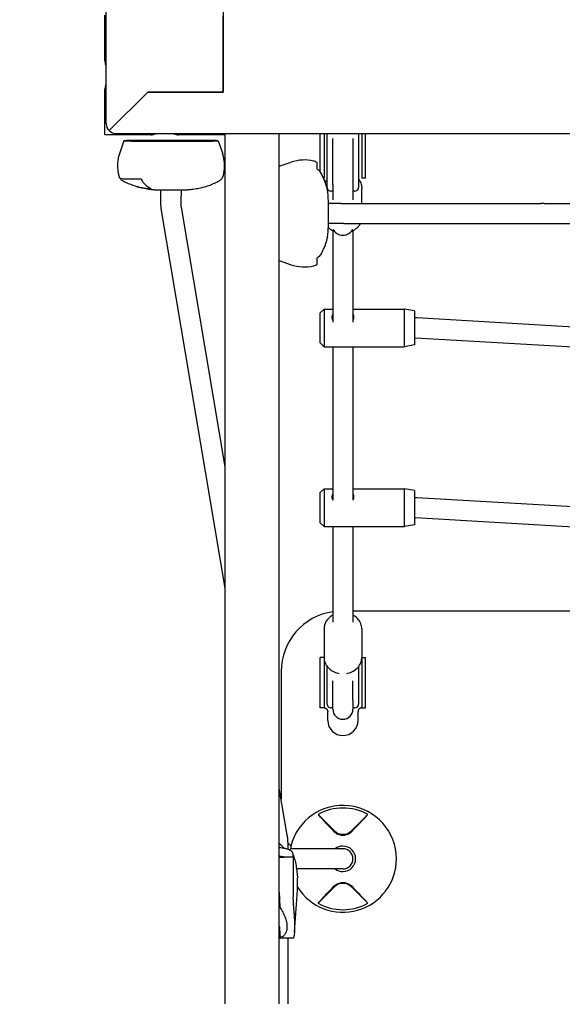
# Model space of a CAD drawing. Extents: x -6675 to 8473, y -8565 to 9458.
# Drawn here: x -915 to -484, y 2468 to 3244 of the extents above; entities that cross this region are included whole.
import ezdxf

# ---------------------------------------------------------------- set-up
doc = ezdxf.new("R2010")
doc.units = 0
doc.header["$LTSCALE"] = 5
doc.header["$PDMODE"] = 33
doc.header["$PDSIZE"] = 20
doc.layers.get('Defpoints').update_dxf_attribs({"linetype": 'CONTINUOUS'})
doc.layers.add('Lg_dim', color=7, linetype='CONTINUOUS')
doc.layers.add('Lg_prod', color=40, linetype='CONTINUOUS')
doc.styles.add('LG1', font='arial.ttf', dxfattribs={"height": 185})
doc.dimstyles.new('LG_DIM', dxfattribs={"dimtxt": 185, "dimasz": 120, "dimexe": 50, "dimexo": 1, "dimgap": 50, "dimtad": 0, "dimtih": 1, "dimtoh": 1, "dimdec": 0, "dimrnd": 10, "dimdsep": 46, "dimtxsty": 'LG1', "dimcen": 2.5, "dimclrt": 4, "dimadec": 4, "dimazin": 0, "dimtfac": 1, "dimtdec": 1, "dimtmove": 0, "dimatfit": 3, "dimfxl": 1, "dimtolj": 1, "dimtzin": 0, "dimarcsym": 0})

# ---------------------------------------------------------------- blocks, each defined once
blk = doc.blocks.new('*D5')
at = {"layer": 'Defpoints', "color": 0, "transparency": 16777216}
for p in [(3900, 7859.68), (-2500, -5459.68), (7695.79, -5459.68)]:
    blk.add_point(p, dxfattribs=at)
at = {"layer": 'Lg_dim', "color": 0, "lineweight": -2, "transparency": 16777216}
for p, q in [((3901, 7859.68), (7745.79, 7859.68)), ((7695.79, 7739.68), (7695.79, 3779.28)), ((7695.79, -5339.68), (7695.79, 3130.67)), ((-2499, -5459.68), (7745.79, -5459.68))]:
    blk.add_line(p, q, dxfattribs=at)
at = {"layer": 'Lg_dim', "color": 0, "transparency": 16777216}
for points in [[(7675.79, 7739.68), (7715.79, 7739.68), (7695.79, 7859.68)], [(7675.79, -5339.68), (7715.79, -5339.68), (7695.79, -5459.68)]]:
    blk.add_solid(points, dxfattribs=at)
at = {"layer": 'Lg_dim', "color": 4, "transparency": 16777216, "insert": (7695.79, 3454.98), "char_height": 185, "attachment_point": 5, "style": 'LG1'}
blk.add_mtext('\\A1;13320 mm\\P [43\'-8 13/16"]', dxfattribs=at)
blk = doc.blocks.new('*D6')
at = {"layer": 'Defpoints', "color": 0, "transparency": 16777216}
for p in [(3300, 5864.75), (-6041.13, -3464.75), (-3100, -3464.75)]:
    blk.add_point(p, dxfattribs=at)
at = {"layer": 'Lg_dim', "color": 0, "lineweight": -2, "transparency": 16777216}
for p, q in [((3299, 5864.75), (-6091.13, 5864.75)), ((-6041.13, 5744.75), (-6041.13, 2569.99)), ((-6041.13, -3344.75), (-6041.13, 1921.38)), ((-3101, -3464.75), (-6091.13, -3464.75))]:
    blk.add_line(p, q, dxfattribs=at)
at = {"layer": 'Lg_dim', "color": 0, "transparency": 16777216}
for points in [[(-6061.13, 5744.75), (-6021.13, 5744.75), (-6041.13, 5864.75)], [(-6061.13, -3344.75), (-6021.13, -3344.75), (-6041.13, -3464.75)]]:
    blk.add_solid(points, dxfattribs=at)
at = {"layer": 'Lg_dim', "color": 4, "transparency": 16777216, "insert": (-6041.13, 2245.68), "char_height": 185, "attachment_point": 5, "style": 'LG1'}
blk.add_mtext('\\A1;9330 mm\\P [30\'-7 9/16"]', dxfattribs=at)
blk = doc.blocks.new('*D7')
at = {"layer": 'Defpoints', "color": 0, "transparency": 16777216}
for p in [(5382.03, 8873.35), (-4227.53, -147.5), (5382.03, -564.99)]:
    blk.add_point(p, dxfattribs=at)
at = {"layer": 'Lg_dim', "color": 0, "lineweight": -2, "transparency": 16777216}
for p, q in [((-4227.53, -146.5), (-4227.53, 8923.35)), ((5382.03, -563.99), (5382.03, 8923.35)), ((-4107.53, 8873.35), (118.72, 8873.35)), ((5262.03, 8873.35), (1506.78, 8873.35))]:
    blk.add_line(p, q, dxfattribs=at)
at = {"layer": 'Lg_dim', "color": 0, "transparency": 16777216}
for points in [[(-4107.53, 8893.35), (-4107.53, 8853.35), (-4227.53, 8873.35)], [(5262.03, 8893.35), (5262.03, 8853.35), (5382.03, 8873.35)]]:
    blk.add_solid(points, dxfattribs=at)
at = {"layer": 'Lg_dim', "color": 4, "transparency": 16777216, "insert": (812.75, 8873.35), "char_height": 185, "attachment_point": 5, "style": 'LG1'}
blk.add_mtext('\\A1;9610 mm\\P [31\'-6 5/8"]', dxfattribs=at)

msp = doc.modelspace()

# ---------------------------------------------------------------- linework, layer by layer
at = {"layer": 'Lg_prod', "linetype": 'Continuous', "lineweight": 0}
for p, q in [((-846.5, 3161.5), (-846.5, 4038.5)), ((-753.5, 4013.5), (-753.5, 3186.5)), ((-847.5, 3211), (-847.5, 3247.5)), ((-753.5, 3186.5), (-753.5, 3246.5)), ((-847.5, 3152.5), (-847.5, 3189)), ((-813.5, 3186.5), (-844.16, 3155.84)), ((-813.5, 3186.5), (-844.16, 3155.84)), ((-813.5, 3186.5), (-753.5, 3186.5)), ((-753.5, 3186.5), (-813.5, 3186.5)), ((-838.5, 3153.5), (38.5, 3153.5)), ((-752.5, 3153.5), (-752.5, 3152.5)), ((-752, 2739.29), (-752, 3153.5)), ((-709, 2739.29), (-709, 3153.5)), ((-676.5, 3138.18), (-676.5, 3153.5)), ((-673.5, 3153.5), (-673.5, 3138.18)), ((-671, 3122.6), (-671, 3153.5)), ((-646, 3153.5), (-646, 3122.6)), ((-643.5, 3153.5), (-643.5, 3138.18)), ((-640.5, 3138.18), (-640.5, 3153.5)), ((-811, 3152.5), (-847.5, 3152.5)), ((-832.5, 3147.77), (-835.77, 3138.27)), ((-803, 3147.6), (-803, 3147.77)), ((-752.5, 3152.5), (-789, 3152.5)), ((-787, 3147.6), (-787, 3147.77)), ((-757.5, 3147.77), (-754.23, 3138.27)), ((-666.5, 3113.14), (-666.5, 3149.52)), ((-650.5, 3149.52), (-650.5, 3113.14)), ((-676.5, 3123.05), (-676.5, 3138.18)), ((-673.5, 3138.18), (-673.5, 3118.18)), ((-643.5, 3138.18), (-643.5, 3118.18)), ((-640.5, 3118.18), (-640.5, 3138.18)), ((-709, 3127.51), (-699.5, 3130.78)), ((-679, 3125.29), (-679, 3130.42)), ((-671, 3111.27), (-671, 3122.6)), ((-646, 3122.6), (-646, 3111.27)), ((-673.89, 3118.18), (-673.5, 3118.18)), ((-640.5, 3118.18), (-643.5, 3118.18)), ((-803, 3103.66), (-803, 3108.71)), ((-787, 3108.71), (-787, 3103.66)), ((-671, 3110.68), (-671, 3111.27)), ((-666.5, 3107.68), (-668, 3107.68)), ((-666.5, 3113.14), (-666.5, 3100.73)), ((-650.5, 3113.14), (-650.5, 3100.73)), ((-649, 3107.68), (-650.5, 3107.68)), ((-646, 3111.27), (-646, 3110.68)), ((-643.5, 3098.01), (-643.5, 3109.96)), ((-803, 3097.34), (-803, 3103.66)), ((-787, 3097.34), (-787, 3103.66)), ((-670, 3090.01), (-670, 3100.11)), ((-752, 2792.19), (-802.59, 3092.47)), ((-752, 2888.49), (-786.81, 3095.13)), ((-660.26, 3098.01), (-670, 3098.01)), ((-660.26, 3098.01), (-657.74, 3098.01)), ((-657.74, 3098.01), (-501.26, 3098.01)), ((-498.74, 3098.01), (-501.26, 3098.01)), ((-498.74, 3098.01), (-301.26, 3098.01)), ((-670, 3079.91), (-670, 3090.01)), ((-660.26, 3082.01), (-670, 3082.01)), ((-666.5, 3076.22), (-666.5, 3003.62)), ((-657.74, 3082.01), (-660.26, 3082.01)), ((-657.74, 3082.01), (-501.26, 3082.01)), ((-650.5, 3076.22), (-650.5, 3003.62)), ((-501.26, 3082.01), (-498.74, 3082.01)), ((-498.74, 3082.01), (-301.26, 3082.01)), ((-709, 3052.51), (-699.5, 3049.23)), ((-679, 3049.59), (-679, 3054.73)), ((-676.5, 3011.06), (-673.5, 3014.06)), ((-673.5, 3014.06), (-673.5, 3007.64)), ((-673.5, 3014.06), (-666.5, 3014.06)), ((-650.5, 3014.06), (-609.5, 3014.06)), ((-609.5, 3007.64), (-609.5, 3014.06)), ((-601.5, 3012.65), (-609.5, 3014.06)), ((-676.5, 3005.92), (-676.5, 3011.06)), ((-676.5, 2987.06), (-676.5, 3005.92)), ((-673.5, 3007.64), (-673.5, 2984.06)), ((-609.5, 2984.06), (-609.5, 3007.64)), ((-601.5, 3012.65), (-601.5, 3006.83)), ((-601.5, 3006.83), (-601.5, 2985.47)), ((-412, 2995.88), (-599.88, 3006.98)), ((-411.97, 2979.85), (-600.82, 2991.01)), ((-676.5, 2987.06), (-673.5, 2984.06)), ((-673.5, 2984.06), (-609.5, 2984.06)), ((-666.5, 2984.06), (-666.5, 2862.18)), ((-650.5, 2984.06), (-650.5, 2862.18)), ((-601.5, 2985.47), (-609.5, 2984.06)), ((-676.5, 2868.12), (-673.5, 2871.12)), ((-676.5, 2862.98), (-676.5, 2868.12)), ((-673.5, 2871.12), (-673.5, 2864.7)), ((-673.5, 2871.12), (-666.5, 2871.12)), ((-650.5, 2871.12), (-609.5, 2871.12)), ((-609.5, 2864.7), (-609.5, 2871.12)), ((-601.5, 2869.71), (-609.5, 2871.12)), ((-601.5, 2869.71), (-601.5, 2863.89)), ((-676.5, 2844.12), (-676.5, 2862.98)), ((-673.5, 2864.7), (-673.5, 2841.12)), ((-609.5, 2841.12), (-609.5, 2864.7)), ((-601.5, 2863.89), (-601.5, 2842.53)), ((-412, 2852.94), (-599.88, 2864.04)), ((-676.5, 2844.12), (-673.5, 2841.12)), ((-601.5, 2842.53), (-609.5, 2841.12)), ((-411.97, 2836.91), (-600.82, 2848.07)), ((-673.5, 2841.12), (-609.5, 2841.12)), ((-666.5, 2841.12), (-666.5, 2765.09)), ((-650.5, 2841.12), (-650.5, 2765.09)), ((-408, 2774), (-650.5, 2774)), ((-673.5, 2759.88), (-673.5, 2737.01)), ((-643.5, 2759.88), (-643.5, 2737.01)), ((-752, 2097.82), (-752, 2739.29)), ((-709, 2097.82), (-709, 2739.29)), ((-673.5, 2737), (-676.5, 2737)), ((-676.5, 2697), (-676.5, 2737)), ((-673.5, 2737), (-673.5, 2697)), ((-643.5, 2737), (-640.5, 2737)), ((-643.5, 2737), (-643.5, 2697)), ((-640.5, 2697), (-640.5, 2737)), ((-707.5, 2726), (-707.5, 2624.36)), ((-671, 2725.6), (-671, 2729.9)), ((-666.5, 2726.1), (-666.5, 2726.14)), ((-650.5, 2726.1), (-650.5, 2726.14)), ((-646, 2729.9), (-646, 2725.6)), ((-671, 2705.22), (-671, 2725.6)), ((-666.5, 2703.19), (-666.5, 2718.42)), ((-650.5, 2703.19), (-650.5, 2718.42)), ((-646, 2725.6), (-646, 2705.22)), ((-671, 2700), (-671, 2705.22)), ((-666.5, 2696), (-666.5, 2703.19)), ((-650.5, 2703.19), (-650.5, 2696)), ((-646, 2705.22), (-646, 2700)), ((-673.5, 2697), (-676.5, 2697)), ((-666.5, 2697), (-668, 2697)), ((-649, 2697), (-650.5, 2697)), ((-643.5, 2697), (-640.5, 2697)), ((-670.5, 2687), (-670.5, 2694)), ((-646.5, 2687), (-646.5, 2694)), ((-702.7, 2595.9), (-709, 2633.27)), ((-665.22, 2599.28), (-678.22, 2612.28)), ((-638.78, 2612.28), (-651.78, 2599.28)), ((-702, 2584.48), (-702, 2587.5)), ((-709, 2578.42), (-704.81, 2578.42)), ((-697.93, 2578.42), (-704.81, 2578.42)), ((-658.93, 2585), (-700.02, 2585)), ((-658.93, 2585), (-658.5, 2585)), ((-695.31, 2569), (-695.31, 2569)), ((-658.93, 2569), (-695.3, 2569)), ((-694.89, 2565.02), (-694.67, 2561.76)), ((-658.5, 2569), (-658.93, 2569)), ((-708.67, 2546.28), (-709, 2552.05)), ((-697.01, 2518.77), (-694.67, 2552.24)), ((-665.22, 2554.72), (-678.22, 2541.72)), ((-638.78, 2541.72), (-651.78, 2554.72)), ((-709, 2519), (-708.67, 2515.37)), ((-697.94, 2514), (-708.44, 2514)), ((-702, 2426.84), (-702, 2514))]:
    msp.add_line(p, q, dxfattribs=at)
for centre, radius, start, end in [((-839.5, 3211), 8, 180, 208.95502), ((-839.5, 3189), 8, 151.04498, 180), ((-838.5, 3161.5), 8, 180, 225), ((-838.5, 3161.5), 8, 225, 270), ((-811, 3160.5), 8, 270, 298.95502), ((-789, 3160.5), 8, 241.04498, 270), ((-689.08, 3100.52), 32, 76.84672, 109), ((-683.62, 3123.89), 8, 54.72111, 76.84672), ((-668, 3110.68), 3, 180, 270), ((-739.97, 3098.03), 70, 1.70004, 8.84171), ((-649, 3110.68), 3, 270, 0), ((-739.97, 3081.98), 70, 351.15829, 358.29996), ((-689.08, 3079.49), 32, 251, 283.15328), ((-683.62, 3056.12), 8, 283.15328, 305.27889), ((-659.5, 2726), 48, 98.38554, 180), ((-668, 2700), 3, 180, 270), ((-658.5, 2696), 8, 180, 0), ((-649, 2700), 3, 270, 0), ((-658.5, 2687), 12, 180, 0), ((-658.5, 2577), 42.51, 0, 166.55733), ((-658.5, 2577), 40.42, 60.80251, 119.19749), ((-658.5, 2606), 9.5, 225, 270), ((-658.5, 2606), 9.5, 270, 315), ((-658.5, 2577), 10.1, 90, 127.61976), ((-658.5, 2577), 10.1, 0, 90), ((-658.5, 2577), 8, 0, 90), ((-658.5, 2577), 42.51, 212.01774, 0), ((-658.5, 2577), 10.1, 270, 0), ((-658.5, 2577), 8, 270, 0), ((-658.5, 2577), 10.1, 232.38024, 270), ((-658.5, 2548), 9.5, 90, 135), ((-658.5, 2548), 9.5, 45, 90), ((-658.5, 2577), 40.42, 240.80251, 299.19749)]:
    msp.add_arc(centre, radius, start, end, dxfattribs=at)
for centre, major_axis, ratio, start_param, end_param in [((-795, 3147.77), (37.5, 0), 0.009384, 2.006828, 5.148421), ((-795, 3147.77), (19.81, 0), 0.009384, 2.006828, 5.148421), ((-795, 3147.77), (37.5, 0), 0.009384, 5.148421, 8.290014), ((-795, 3147.77), (19.81, 0), 0.009384, 5.148421, 8.290014), ((-795, 3117.77), (-40.42, 0), 0.009384, 0.006639, 0.945624), ((-795, 3117.77), (-40.42, 0), 0.009384, 3.068033, 3.134953), ((-795, 3108.77), (10.1, 0), 0.009384, 3.463304, 3.577625), ((-795, 3108.77), (10.1, 0), 0.009384, 3.577625, 5.148421), ((-795, 3108.77), (10.1, 0), 0.009384, 5.148421, 5.961474), ((-658.5, 3079.37), (8, 0), 0.825377, 3.412336, 6.012442), ((-706.47, 2574.15), (9.71, 2.4), 0.488879, 6.283183, 6.283185), ((-785.33, 2557), (90.83, 0), 0.866025, 0, 0.060521), ((-785.33, 2557), (90.83, 0), 0.866025, 6.222664, 6.283185), ((-723.5, 2557), (19.4, 0), 0.866025, 5.556401, 5.565453)]:
    msp.add_ellipse(centre, major_axis=major_axis, ratio=ratio, start_param=start_param, end_param=end_param, dxfattribs=at)
msp.add_ellipse((-795, 3147.77), major_axis=(-8, 0), ratio=0.009384, dxfattribs=at)
for points, knots in [([(-835.77, 3138.27), (-836.13, 3137.23), (-836.45, 3136.13), (-836.97, 3133.84), (-837.17, 3132.66), (-837.45, 3130.24), (-837.52, 3129), (-837.51, 3126.54), (-837.44, 3125.31), (-837.15, 3122.89), (-836.94, 3121.71), (-836.67, 3120.57)], [3.138361297, 3.138361297, 3.138361297, 3.138361297, 3.139446179, 3.139446179, 3.14053106, 3.14053106, 3.141615941, 3.141615941, 3.142700822, 3.142700822, 3.143785703, 3.143785703, 3.143785703, 3.143785703]), ([(-753.33, 3120.57), (-753.06, 3121.71), (-752.85, 3122.89), (-752.56, 3125.31), (-752.49, 3126.54), (-752.48, 3129), (-752.55, 3130.24), (-752.83, 3132.66), (-753.03, 3133.84), (-753.55, 3136.13), (-753.87, 3137.23), (-754.23, 3138.27)], [6.280992258, 6.280992258, 6.280992258, 6.280992258, 6.282077139, 6.282077139, 6.28316202, 6.28316202, 6.284246901, 6.284246901, 6.285331782, 6.285331782, 6.286416663, 6.286416663, 6.286416663, 6.286416663]), ([(-676.35, 3122.82), (-676.64, 3123.3), (-677.01, 3123.74), (-677.67, 3124.37), (-677.92, 3124.57), (-678.43, 3124.95), (-678.71, 3125.12), (-679, 3125.29)], [0.000000486, 0.000000486, 0.000000486, 0.000000486, 0.002114988, 0.002114988, 0.003172238, 0.003172238, 0.004229489, 0.004229489, 0.004229489, 0.004229489]), ([(-677.45, 3124.16), (-677.23, 3123.95), (-677.03, 3123.74), (-676.66, 3123.29), (-676.49, 3123.06), (-676.35, 3122.82)], [0.002130517, 0.002130517, 0.002130517, 0.002130517, 0.003171033, 0.003171033, 0.004227963, 0.004227963, 0.004227963, 0.004227963]), ([(-836.67, 3120.57), (-836.62, 3120.34), (-836.56, 3120.11), (-836.41, 3119.68), (-836.34, 3119.47), (-836.17, 3119.07), (-836.08, 3118.89), (-835.9, 3118.53), (-835.8, 3118.37), (-835.61, 3118.05), (-835.51, 3117.9), (-835.41, 3117.77)], [3.143785703, 3.143785703, 3.143785703, 3.143785703, 3.144674987, 3.144674987, 3.145564272, 3.145564272, 3.146453556, 3.146453556, 3.14734284, 3.14734284, 3.148232125, 3.148232125, 3.148232125, 3.148232125]), ([(-832.16, 3115.14), (-832.79, 3115.43), (-833.36, 3115.8), (-834.16, 3116.47), (-834.41, 3116.71), (-834.87, 3117.21), (-835.07, 3117.47), (-835.26, 3117.74)], [0.000000486, 0.000000486, 0.000000486, 0.000000486, 0.002114988, 0.002114988, 0.003172238, 0.003172238, 0.00415567, 0.00415567, 0.00415567, 0.00415567]), ([(-818.65, 3117.46), (-818.46, 3116.88), (-818.26, 3116.38), (-817.92, 3115.71), (-817.8, 3115.51), (-817.56, 3115.14), (-817.44, 3114.98), (-817.32, 3114.84)], [0.000000242, 0.000000242, 0.000000242, 0.000000242, 0.002114103, 0.002114103, 0.003171033, 0.003171033, 0.004227963, 0.004227963, 0.004227963, 0.004227963]), ([(-754.69, 3117.74), (-755.1, 3117.16), (-755.57, 3116.65), (-756.36, 3115.98), (-756.64, 3115.78), (-757.22, 3115.41), (-757.52, 3115.24), (-757.84, 3115.1)], [0.000000242, 0.000000242, 0.000000242, 0.000000242, 0.002114103, 0.002114103, 0.003171033, 0.003171033, 0.004227963, 0.004227963, 0.004227963, 0.004227963]), ([(-754.59, 3117.77), (-754.49, 3117.9), (-754.39, 3118.05), (-754.2, 3118.37), (-754.1, 3118.53), (-753.92, 3118.89), (-753.83, 3119.07), (-753.66, 3119.47), (-753.59, 3119.68), (-753.44, 3120.11), (-753.38, 3120.34), (-753.33, 3120.57)], [6.276545836, 6.276545836, 6.276545836, 6.276545836, 6.27743512, 6.27743512, 6.278324405, 6.278324405, 6.279213689, 6.279213689, 6.280102973, 6.280102973, 6.280992258, 6.280992258, 6.280992258, 6.280992258]), ([(-646, 3117.08), (-645.99, 3117.06), (-645.97, 3117.04), (-645.08, 3115.88), (-644.41, 3114.6), (-643.67, 3112.18), (-643.5, 3111.07), (-643.5, 3109.96)], [5.717119, 5.717119, 5.717119, 5.717119, 5.7220167, 5.7220167, 6.0366939, 6.0366939, 6.2831853, 6.2831853, 6.2831853, 6.2831853]), ([(-822.46, 3111.49), (-821.55, 3111.22), (-820.76, 3111.01), (-819.1, 3110.6), (-818.31, 3110.42), (-816.62, 3110.06), (-815.83, 3109.91), (-814.12, 3109.61), (-813.34, 3109.49), (-809.92, 3109.02), (-808.99, 3108.98), (-807.33, 3108.86), (-806.84, 3108.83), (-806.02, 3108.79), (-805.71, 3108.78), (-805.2, 3108.76), (-804.98, 3108.75), (-804.72, 3108.74), (-804.65, 3108.74), (-804.58, 3108.74)], [3.1740394, 3.1740394, 3.1740394, 3.1740394, 3.1789907, 3.1789907, 3.1856011, 3.1856011, 3.1948664, 3.1948664, 3.2087625, 3.2087625, 3.2668701, 3.2668701, 3.3249778, 3.3249778, 3.3830854, 3.3830854, 3.441193, 3.441193, 3.4633037, 3.4633037, 3.4633037, 3.4633037]), ([(-812.03, 3109.5), (-812.17, 3109.5), (-812.32, 3109.51), (-812.67, 3109.53), (-812.85, 3109.54), (-813.46, 3109.6), (-813.9, 3109.65), (-814.9, 3109.79), (-815.44, 3109.88), (-816.59, 3110.08), (-817.19, 3110.2), (-817.81, 3110.33)], [0.008164918, 0.008164918, 0.008164918, 0.008164918, 0.009167239, 0.009167239, 0.01016956, 0.01016956, 0.012174201, 0.012174201, 0.014178842, 0.014178842, 0.016183483, 0.016183483, 0.016183483, 0.016183483]), ([(-811.75, 3110.21), (-811.51, 3110.08), (-811.34, 3109.97), (-811.17, 3109.84), (-811.13, 3109.79), (-811.09, 3109.72), (-811.08, 3109.68), (-811.12, 3109.6), (-811.21, 3109.55), (-811.44, 3109.51), (-811.54, 3109.5), (-811.76, 3109.49), (-811.88, 3109.49), (-812.03, 3109.5)], [0.000143327, 0.000143327, 0.000143327, 0.000143327, 0.002148725, 0.002148725, 0.003151424, 0.003151424, 0.004154123, 0.004154123, 0.006159521, 0.006159521, 0.00716222, 0.00716222, 0.008164918, 0.008164918, 0.008164918, 0.008164918]), ([(-785.42, 3108.74), (-785.24, 3108.75), (-785.04, 3108.75), (-784.57, 3108.77), (-784.3, 3108.78), (-783.6, 3108.81), (-783.17, 3108.83), (-781.86, 3108.92), (-781.07, 3108.96), (-778.28, 3109.27), (-777.09, 3109.4), (-773.69, 3110), (-772.34, 3110.25), (-769.18, 3111.02), (-767.8, 3111.39), (-764.79, 3112.33), (-763.41, 3112.8), (-761.73, 3113.44)], [5.9614743, 5.9614743, 5.9614743, 5.9614743, 6.0209635, 6.0209635, 6.0804526, 6.0804526, 6.1399418, 6.1399418, 6.1994309, 6.1994309, 6.2302351, 6.2302351, 6.2448515, 6.2448515, 6.2533577, 6.2533577, 6.2589201, 6.2589201, 6.2589201, 6.2589201]), ([(-670.8, 3108.79), (-670.8, 3108.79), (-670.8, 3108.81), (-670.82, 3108.87), (-670.83, 3108.92), (-670.88, 3109.13), (-670.93, 3109.32), (-671.06, 3109.85), (-671.14, 3110.17), (-671.34, 3110.93), (-671.45, 3111.35), (-671.58, 3111.83)], [0.008164918, 0.008164918, 0.008164918, 0.008164918, 0.009167239, 0.009167239, 0.01016956, 0.01016956, 0.012174201, 0.012174201, 0.014178842, 0.014178842, 0.016183483, 0.016183483, 0.016183483, 0.016183483]), ([(-670.84, 3108.94), (-670.83, 3108.9), (-670.82, 3108.86), (-670.8, 3108.81), (-670.8, 3108.79), (-670.8, 3108.79)], [0.006408174, 0.006408174, 0.006408174, 0.006408174, 0.00716222, 0.00716222, 0.008164918, 0.008164918, 0.008164918, 0.008164918]), ([(-802.59, 3092.47), (-802.65, 3092.8), (-802.7, 3093.12), (-802.78, 3093.76), (-802.82, 3094.09), (-802.89, 3094.74), (-802.91, 3095.06), (-802.96, 3095.71), (-802.97, 3096.04), (-802.99, 3096.69), (-803, 3097.01), (-803, 3097.34)], [3.0053453, 3.0053453, 3.0053453, 3.0053453, 3.0325947, 3.0325947, 3.0598442, 3.0598442, 3.0870937, 3.0870937, 3.1143432, 3.1143432, 3.1415927, 3.1415927, 3.1415927, 3.1415927]), ([(-786.81, 3095.13), (-786.84, 3095.28), (-786.86, 3095.43), (-786.9, 3095.72), (-786.92, 3095.87), (-786.95, 3096.16), (-786.96, 3096.31), (-786.98, 3096.6), (-786.99, 3096.75), (-787, 3097.05), (-787, 3097.19), (-787, 3097.34)], [3.0053453, 3.0053453, 3.0053453, 3.0053453, 3.0325947, 3.0325947, 3.0598442, 3.0598442, 3.0870937, 3.0870937, 3.1143432, 3.1143432, 3.1415927, 3.1415927, 3.1415927, 3.1415927]), ([(-664.98, 3075.5), (-665.94, 3075.89), (-666.86, 3076.38), (-668.56, 3077.5), (-669.34, 3078.15), (-670.04, 3078.87)], [2.0328474, 2.0328474, 2.0328474, 2.0328474, 2.2515038, 2.2515038, 2.4689512, 2.4689512, 2.4689512, 2.4689512]), ([(-644.72, 3082.01), (-645.14, 3081.17), (-645.65, 3080.38), (-647.18, 3078.54), (-648.3, 3077.57), (-650.33, 3076.28), (-651.15, 3075.85), (-652.02, 3075.5)], [0.3898976, 0.3898976, 0.3898976, 0.3898976, 0.5958301, 0.5958301, 0.9122875, 0.9122875, 1.1087452, 1.1087452, 1.1087452, 1.1087452]), ([(-670.8, 3071.22), (-670.8, 3071.22), (-670.8, 3071.21), (-670.82, 3071.14), (-670.83, 3071.09), (-670.88, 3070.89), (-670.93, 3070.69), (-671.06, 3070.17), (-671.14, 3069.84), (-671.34, 3069.09), (-671.45, 3068.66), (-671.58, 3068.18)], [0.008164918, 0.008164918, 0.008164918, 0.008164918, 0.009167239, 0.009167239, 0.01016956, 0.01016956, 0.012174201, 0.012174201, 0.014178842, 0.014178842, 0.016183483, 0.016183483, 0.016183483, 0.016183483]), ([(-670.84, 3071.07), (-670.83, 3071.11), (-670.82, 3071.15), (-670.8, 3071.21), (-670.8, 3071.22), (-670.8, 3071.22)], [0.006408174, 0.006408174, 0.006408174, 0.006408174, 0.00716222, 0.00716222, 0.008164918, 0.008164918, 0.008164918, 0.008164918]), ([(-676.35, 3057.19), (-676.64, 3056.71), (-677.01, 3056.27), (-677.67, 3055.64), (-677.92, 3055.44), (-678.43, 3055.07), (-678.71, 3054.89), (-679, 3054.73)], [0.000000486, 0.000000486, 0.000000486, 0.000000486, 0.002114988, 0.002114988, 0.003172238, 0.003172238, 0.004229489, 0.004229489, 0.004229489, 0.004229489]), ([(-677.45, 3055.85), (-677.23, 3056.06), (-677.03, 3056.27), (-676.66, 3056.72), (-676.49, 3056.95), (-676.35, 3057.19)], [0.002130517, 0.002130517, 0.002130517, 0.002130517, 0.003171033, 0.003171033, 0.004227963, 0.004227963, 0.004227963, 0.004227963]), ([(-667, 3007.64), (-667, 3008.11), (-666.94, 3008.55), (-666.75, 3009.27), (-666.64, 3009.56), (-666.5, 3009.83)], [0, 0, 0, 0, 0.001698966, 0.001698966, 0.002929912, 0.002929912, 0.002929912, 0.002929912]), ([(-666.5, 3005.12), (-666.54, 3005.23), (-666.58, 3005.34), (-666.7, 3005.7), (-666.77, 3005.94), (-666.88, 3006.43), (-666.93, 3006.68), (-666.99, 3007.16), (-667, 3007.4), (-667, 3007.64)], [0.051391918, 0.051391918, 0.051391918, 0.051391918, 0.051767266, 0.051767266, 0.052614984, 0.052614984, 0.053462701, 0.053462701, 0.054310419, 0.054310419, 0.054310419, 0.054310419]), ([(-650.5, 3009.83), (-650.46, 3009.75), (-650.42, 3009.66), (-650.29, 3009.38), (-650.23, 3009.18), (-650.06, 3008.55), (-650, 3008.11), (-650, 3007.64)], [0.024248815, 0.024248815, 0.024248815, 0.024248815, 0.024635005, 0.024635005, 0.025484488, 0.025484488, 0.027183454, 0.027183454, 0.027183454, 0.027183454]), ([(-650, 3007.64), (-650, 3007.17), (-650.06, 3006.68), (-650.25, 3005.84), (-650.36, 3005.48), (-650.5, 3005.12)], [0.027183454, 0.027183454, 0.027183454, 0.027183454, 0.028878889, 0.028878889, 0.030107282, 0.030107282, 0.030107282, 0.030107282]), ([(-599.88, 3006.98), (-600.07, 3006.99), (-600.25, 3007), (-600.62, 3007.02), (-600.8, 3007.02), (-601.16, 3007.04), (-601.33, 3007.04), (-601.5, 3007.05)], [1.49894082, 1.49894082, 1.49894082, 1.49894082, 1.51331192, 1.51331192, 1.52768302, 1.52768302, 1.54096683, 1.54096683, 1.54096683, 1.54096683]), ([(-600.82, 2991.01), (-600.95, 2991.01), (-601.07, 2991.02), (-601.29, 2991.03), (-601.4, 2991.03), (-601.5, 2991.04)], [1.49894082, 1.49894082, 1.49894082, 1.49894082, 1.51331192, 1.51331192, 1.52555944, 1.52555944, 1.52555944, 1.52555944]), ([(-667, 2864.7), (-667, 2865.17), (-666.94, 2865.61), (-666.75, 2866.33), (-666.64, 2866.62), (-666.5, 2866.89)], [0, 0, 0, 0, 0.001698966, 0.001698966, 0.002929912, 0.002929912, 0.002929912, 0.002929912]), ([(-650.5, 2866.89), (-650.46, 2866.81), (-650.42, 2866.72), (-650.29, 2866.44), (-650.23, 2866.24), (-650.06, 2865.61), (-650, 2865.17), (-650, 2864.7)], [0.024248815, 0.024248815, 0.024248815, 0.024248815, 0.024635005, 0.024635005, 0.025484488, 0.025484488, 0.027183454, 0.027183454, 0.027183454, 0.027183454]), ([(-666.47, 2862.1), (-666.52, 2862.24), (-666.57, 2862.37), (-666.7, 2862.76), (-666.77, 2863), (-666.88, 2863.49), (-666.93, 2863.73), (-666.99, 2864.22), (-667, 2864.46), (-667, 2864.7)], [0.05130075, 0.05130075, 0.05130075, 0.05130075, 0.051767266, 0.051767266, 0.052614984, 0.052614984, 0.053462701, 0.053462701, 0.054310419, 0.054310419, 0.054310419, 0.054310419]), ([(-650, 2864.7), (-650, 2864.22), (-650.06, 2863.74), (-650.26, 2862.87), (-650.38, 2862.48), (-650.53, 2862.1)], [0.027183454, 0.027183454, 0.027183454, 0.027183454, 0.028878889, 0.028878889, 0.030198887, 0.030198887, 0.030198887, 0.030198887]), ([(-599.88, 2864.04), (-600.07, 2864.05), (-600.25, 2864.06), (-600.62, 2864.08), (-600.8, 2864.08), (-601.16, 2864.1), (-601.33, 2864.1), (-601.5, 2864.11)], [1.49894082, 1.49894082, 1.49894082, 1.49894082, 1.51331192, 1.51331192, 1.52768302, 1.52768302, 1.54096683, 1.54096683, 1.54096683, 1.54096683]), ([(-600.82, 2848.07), (-600.95, 2848.07), (-601.07, 2848.08), (-601.29, 2848.09), (-601.4, 2848.09), (-601.5, 2848.1)], [1.49894082, 1.49894082, 1.49894082, 1.49894082, 1.51331192, 1.51331192, 1.52555944, 1.52555944, 1.52555944, 1.52555944]), ([(-666.5, 2770.76), (-666.92, 2770.54), (-667.32, 2770.29), (-668.99, 2769.18), (-670.13, 2768.14), (-671.92, 2765.81), (-672.59, 2764.52), (-673.33, 2762.1), (-673.5, 2760.99), (-673.5, 2759.88)], [2.1510662, 2.1510662, 2.1510662, 2.1510662, 2.2515038, 2.2515038, 2.580424, 2.580424, 2.8951013, 2.8951013, 3.1415927, 3.1415927, 3.1415927, 3.1415927]), ([(-643.5, 2759.88), (-643.5, 2761.21), (-643.74, 2762.53), (-644.67, 2765.06), (-645.38, 2766.26), (-647.18, 2768.44), (-648.3, 2769.41), (-649.86, 2770.4), (-650.18, 2770.59), (-650.5, 2770.76)], [0, 0, 0, 0, 0.2944875, 0.2944875, 0.5958301, 0.5958301, 0.9122875, 0.9122875, 0.9905264, 0.9905264, 0.9905264, 0.9905264]), ([(-673.5, 2737.01), (-673.5, 2735.69), (-673.26, 2734.36), (-672.33, 2731.84), (-671.62, 2730.64), (-669.82, 2728.46), (-668.7, 2727.49), (-666.15, 2725.87), (-664.7, 2725.23), (-662.66, 2724.66), (-662.13, 2724.54), (-661.59, 2724.44)], [3.141593, 3.141593, 3.141593, 3.141593, 3.43608, 3.43608, 3.737423, 3.737423, 4.05388, 4.05388, 4.383493, 4.383493, 4.497153, 4.497153, 4.497153, 4.497153]), ([(-655.41, 2724.44), (-654.79, 2724.55), (-654.19, 2724.7), (-652.06, 2725.32), (-650.6, 2725.99), (-648.01, 2727.71), (-646.87, 2728.76), (-645.08, 2731.09), (-644.41, 2732.37), (-643.67, 2734.8), (-643.5, 2735.9), (-643.5, 2737.01)], [4.927625, 4.927625, 4.927625, 4.927625, 5.057206, 5.057206, 5.393096, 5.393096, 5.722017, 5.722017, 6.036694, 6.036694, 6.283185, 6.283185, 6.283185, 6.283185]), ([(-673.5, 2697), (-673.5, 2697), (-673.46, 2697), (-673.36, 2697), (-673.32, 2696.99), (-673.21, 2696.99), (-673.15, 2696.98), (-672.95, 2696.95), (-672.78, 2696.92), (-672.51, 2696.83), (-672.41, 2696.8), (-672.21, 2696.71), (-672.11, 2696.66), (-671.9, 2696.54), (-671.8, 2696.47), (-671.6, 2696.32), (-671.5, 2696.24), (-671.31, 2696.06), (-671.22, 2695.96), (-671.06, 2695.75), (-670.98, 2695.64), (-670.78, 2695.3), (-670.68, 2695.05), (-670.54, 2694.53), (-670.5, 2694.27), (-670.5, 2694)], [0, 0, 0, 0, 0.000794672, 0.000794672, 0.001192009, 0.001192009, 0.001589345, 0.001589345, 0.002384017, 0.002384017, 0.002781354, 0.002781354, 0.00317869, 0.00317869, 0.003576026, 0.003576026, 0.003973362, 0.003973362, 0.004370698, 0.004370698, 0.004768035, 0.004768035, 0.005562707, 0.005562707, 0.006357379, 0.006357379, 0.006357379, 0.006357379]), ([(-643.5, 2697), (-643.5, 2697), (-643.54, 2697), (-643.64, 2697), (-643.68, 2696.99), (-643.79, 2696.99), (-643.85, 2696.98), (-644.05, 2696.95), (-644.22, 2696.92), (-644.49, 2696.83), (-644.59, 2696.8), (-644.79, 2696.71), (-644.89, 2696.66), (-645.1, 2696.54), (-645.2, 2696.47), (-645.4, 2696.32), (-645.5, 2696.24), (-645.69, 2696.06), (-645.78, 2695.96), (-645.94, 2695.75), (-646.02, 2695.64), (-646.22, 2695.3), (-646.32, 2695.05), (-646.46, 2694.53), (-646.5, 2694.27), (-646.5, 2694)], [0, 0, 0, 0, 0.000794672, 0.000794672, 0.001192009, 0.001192009, 0.001589345, 0.001589345, 0.002384017, 0.002384017, 0.002781354, 0.002781354, 0.00317869, 0.00317869, 0.003576026, 0.003576026, 0.003973362, 0.003973362, 0.004370698, 0.004370698, 0.004768035, 0.004768035, 0.005562707, 0.005562707, 0.006357379, 0.006357379, 0.006357379, 0.006357379]), ([(-678.22, 2612.28), (-677.96, 2611.95), (-677.65, 2611.58), (-677.11, 2610.96), (-676.91, 2610.74), (-676.51, 2610.28), (-676.3, 2610.05), (-676.07, 2609.81)], [0.000000242, 0.000000242, 0.000000242, 0.000000242, 0.002114103, 0.002114103, 0.003171033, 0.003171033, 0.004227963, 0.004227963, 0.004227963, 0.004227963]), ([(-640.93, 2609.81), (-640.48, 2610.29), (-640.08, 2610.74), (-639.54, 2611.36), (-639.37, 2611.56), (-639.05, 2611.94), (-638.91, 2612.12), (-638.78, 2612.28)], [0.000000486, 0.000000486, 0.000000486, 0.000000486, 0.002114988, 0.002114988, 0.003172238, 0.003172238, 0.004229489, 0.004229489, 0.004229489, 0.004229489]), ([(-702, 2587.5), (-702, 2588.06), (-702.01, 2588.62), (-702.05, 2589.74), (-702.08, 2590.31), (-702.15, 2591.43), (-702.2, 2591.99), (-702.31, 2593.11), (-702.38, 2593.67), (-702.53, 2594.79), (-702.61, 2595.34), (-702.7, 2595.9)], [0, 0, 0, 0, 0.0272495, 0.0272495, 0.054499, 0.054499, 0.0817484, 0.0817484, 0.1089979, 0.1089979, 0.1362474, 0.1362474, 0.1362474, 0.1362474]), ([(-665.68, 2598.82), (-665.22, 2598.35), (-664.71, 2597.92), (-663.89, 2597.36), (-663.61, 2597.18), (-663.02, 2596.86), (-662.72, 2596.71), (-661.8, 2596.32), (-661.16, 2596.12), (-660.17, 2595.92), (-659.84, 2595.87), (-659.17, 2595.8), (-658.83, 2595.78), (-658.5, 2595.78)], [0.000143327, 0.000143327, 0.000143327, 0.000143327, 0.002148725, 0.002148725, 0.003151424, 0.003151424, 0.004154123, 0.004154123, 0.006159521, 0.006159521, 0.00716222, 0.00716222, 0.008164918, 0.008164918, 0.008164918, 0.008164918]), ([(-658.5, 2595.78), (-658.17, 2595.78), (-657.83, 2595.8), (-657.16, 2595.87), (-656.83, 2595.92), (-655.84, 2596.12), (-655.2, 2596.32), (-653.97, 2596.84), (-653.38, 2597.17), (-652.29, 2597.92), (-651.78, 2598.35), (-651.32, 2598.82)], [0.008164918, 0.008164918, 0.008164918, 0.008164918, 0.009167239, 0.009167239, 0.01016956, 0.01016956, 0.012174201, 0.012174201, 0.014178842, 0.014178842, 0.016183483, 0.016183483, 0.016183483, 0.016183483]), ([(-704.82, 2585.19), (-704.98, 2585.38), (-705.15, 2585.56), (-706.41, 2586.97), (-707.65, 2588.06), (-709, 2589.01)], [0.6304421, 0.6304421, 0.6304421, 0.6304421, 0.6642297, 0.6642297, 0.8858811, 0.8858811, 0.8858811, 0.8858811]), ([(-705.1, 2585.23), (-705.68, 2585.32), (-706.27, 2585.42), (-707.44, 2585.68), (-708.03, 2585.83), (-708.6, 2586.02)], [0, 0, 0, 0, 0.001800625, 0.001800625, 0.00360125, 0.00360125, 0.00360125, 0.00360125]), ([(-702.03, 2589.1), (-702, 2589.1), (-701.96, 2589.09), (-701.79, 2589.04), (-701.62, 2589), (-701.1, 2588.7), (-700.93, 2588.59), (-700.61, 2588.29), (-700.48, 2588.15), (-700.16, 2587.71), (-699.96, 2587.35), (-699.8, 2586.69), (-699.77, 2586.46), (-699.77, 2586.23)], [7.849878369, 7.849878369, 7.849878369, 7.849878369, 7.850376312, 7.850376312, 7.852178973, 7.852178973, 7.852829086, 7.852829086, 7.853198391, 7.853198391, 7.853727741, 7.853727741, 7.853981634, 7.853981634, 7.853981634, 7.853981634]), ([(-699.77, 2586.23), (-699.77, 2585.91), (-699.82, 2585.59), (-700, 2585.01), (-700.13, 2584.75), (-700.44, 2584.28), (-700.62, 2584.1), (-700.77, 2583.96), (-700.77, 2583.96), (-700.77, 2583.96)], [1.570796327, 1.570796327, 1.570796327, 1.570796327, 1.571146068, 1.571146068, 1.571531623, 1.571531623, 1.572039657, 1.572039657, 1.572040897, 1.572040897, 1.572040897, 1.572040897]), ([(-698.07, 2580.94), (-698.1, 2581.42), (-698.29, 2581.89), (-698.73, 2582.46), (-698.82, 2582.57), (-699.04, 2582.79), (-699.15, 2582.9), (-699.52, 2583.21), (-699.8, 2583.41), (-700.27, 2583.7), (-700.44, 2583.79), (-700.79, 2583.97), (-700.96, 2584.06), (-701.52, 2584.31), (-701.92, 2584.46), (-702.76, 2584.73), (-703.21, 2584.85), (-704.13, 2585.07), (-704.61, 2585.16), (-705.1, 2585.23)], [0, 0, 0, 0, 0.00305771, 0.00305771, 0.00382214, 0.00382214, 0.00458657, 0.00458657, 0.00611543, 0.00611543, 0.00687986, 0.00687986, 0.00764428, 0.00764428, 0.00917314, 0.00917314, 0.010702, 0.010702, 0.01223085, 0.01223085, 0.01223085, 0.01223085]), ([(-696.77, 2576.55), (-696.85, 2576.89), (-696.93, 2577.22), (-697.11, 2577.88), (-697.2, 2578.21), (-697.38, 2578.87), (-697.48, 2579.2), (-697.67, 2579.86), (-697.77, 2580.19), (-697.97, 2580.83), (-698.06, 2581.14), (-698.16, 2581.45)], [0.21130103, 0.21130103, 0.21130103, 0.21130103, 0.2238695, 0.2238695, 0.23643797, 0.23643797, 0.24900644, 0.24900644, 0.26157491, 0.26157491, 0.27348711, 0.27348711, 0.27348711, 0.27348711]), ([(-696.77, 2576.55), (-696.36, 2574.9), (-696.01, 2573.28), (-695.4, 2569.87), (-695.16, 2568.08), (-694.96, 2565.84), (-694.92, 2565.43), (-694.89, 2565.02)], [0, 0, 0, 0, 5.716002, 5.716002, 12.205695, 12.205695, 13.664041, 13.664041, 13.664041, 13.664041]), ([(-665.68, 2555.18), (-665.22, 2555.65), (-664.71, 2556.08), (-663.89, 2556.64), (-663.61, 2556.82), (-663.02, 2557.14), (-662.72, 2557.29), (-661.8, 2557.68), (-661.16, 2557.88), (-660.17, 2558.08), (-659.84, 2558.13), (-659.17, 2558.2), (-658.83, 2558.22), (-658.5, 2558.22)], [0.000143327, 0.000143327, 0.000143327, 0.000143327, 0.002148725, 0.002148725, 0.003151424, 0.003151424, 0.004154123, 0.004154123, 0.006159521, 0.006159521, 0.00716222, 0.00716222, 0.008164918, 0.008164918, 0.008164918, 0.008164918]), ([(-658.5, 2558.22), (-658.17, 2558.22), (-657.83, 2558.2), (-657.16, 2558.13), (-656.83, 2558.08), (-655.84, 2557.88), (-655.2, 2557.68), (-653.97, 2557.16), (-653.38, 2556.83), (-652.29, 2556.08), (-651.78, 2555.65), (-651.32, 2555.18)], [0.008164918, 0.008164918, 0.008164918, 0.008164918, 0.009167239, 0.009167239, 0.01016956, 0.01016956, 0.012174201, 0.012174201, 0.014178842, 0.014178842, 0.016183483, 0.016183483, 0.016183483, 0.016183483]), ([(-698.14, 2546.28), (-698.14, 2545.62), (-698.13, 2544.88), (-698.09, 2543.69), (-698.07, 2543.27), (-698.03, 2542.41), (-698, 2541.96), (-697.91, 2540.58), (-697.84, 2539.61), (-697.73, 2538.12), (-697.69, 2537.61), (-697.6, 2536.57), (-697.56, 2536.04), (-697.43, 2534.45), (-697.35, 2533.38), (-697.23, 2531.77), (-697.19, 2531.23), (-697.12, 2530.14), (-697.09, 2529.6), (-697, 2528.01), (-696.96, 2526.97), (-696.91, 2525.44), (-696.9, 2524.94), (-696.88, 2523.95), (-696.87, 2523.47), (-696.87, 2523)], [0.0000002, 0.0000002, 0.0000002, 0.0000002, 0.00322872, 0.00322872, 0.00484298, 0.00484298, 0.00645725, 0.00645725, 0.00968577, 0.00968577, 0.01130003, 0.01130003, 0.01291429, 0.01291429, 0.01614282, 0.01614282, 0.01775708, 0.01775708, 0.01937134, 0.01937134, 0.02259987, 0.02259987, 0.02421413, 0.02421413, 0.02582839, 0.02582839, 0.02582839, 0.02582839]), ([(-678.22, 2541.72), (-677.96, 2542.05), (-677.65, 2542.42), (-677.11, 2543.04), (-676.91, 2543.26), (-676.51, 2543.72), (-676.3, 2543.95), (-676.07, 2544.19)], [0.000000242, 0.000000242, 0.000000242, 0.000000242, 0.002114103, 0.002114103, 0.003171033, 0.003171033, 0.004227963, 0.004227963, 0.004227963, 0.004227963]), ([(-640.93, 2544.19), (-640.48, 2543.71), (-640.08, 2543.26), (-639.54, 2542.64), (-639.37, 2542.44), (-639.05, 2542.06), (-638.91, 2541.88), (-638.78, 2541.72)], [0.000000486, 0.000000486, 0.000000486, 0.000000486, 0.002114988, 0.002114988, 0.003172238, 0.003172238, 0.004229489, 0.004229489, 0.004229489, 0.004229489]), ([(-708.35, 2538.14), (-707.62, 2537.01), (-706.93, 2535.83), (-705.96, 2533.99), (-705.64, 2533.36), (-705.05, 2532.08), (-704.78, 2531.43), (-704.28, 2530.13), (-704.05, 2529.47), (-703.65, 2528.15), (-703.48, 2527.47), (-703.06, 2525.5), (-702.91, 2524.22), (-702.91, 2523)], [0.0006161, 0.0006161, 0.0006161, 0.0006161, 0.0048042, 0.0048042, 0.00689825, 0.00689825, 0.0089923, 0.0089923, 0.01108635, 0.01108635, 0.0131804, 0.0131804, 0.0173685, 0.0173685, 0.0173685, 0.0173685]), ([(-702.91, 2523), (-702.91, 2522.69), (-702.92, 2522.39), (-702.96, 2521.81), (-702.98, 2521.52), (-703.09, 2520.69), (-703.2, 2520.16), (-703.41, 2519.41), (-703.49, 2519.16), (-703.66, 2518.69), (-703.75, 2518.46), (-704.06, 2517.81), (-704.28, 2517.42), (-704.79, 2516.69), (-705.06, 2516.35), (-705.65, 2515.76), (-705.96, 2515.5), (-706.6, 2515.04), (-706.94, 2514.85), (-707.63, 2514.52), (-707.99, 2514.38), (-708.35, 2514.28)], [0.0173685, 0.0173685, 0.0173685, 0.0173685, 0.01841269, 0.01841269, 0.01945689, 0.01945689, 0.02154529, 0.02154529, 0.02258948, 0.02258948, 0.02363368, 0.02363368, 0.02572208, 0.02572208, 0.02781047, 0.02781047, 0.02989887, 0.02989887, 0.03198726, 0.03198726, 0.03407566, 0.03407566, 0.03407566, 0.03407566]), ([(-696.87, 2523), (-696.87, 2522.07), (-696.89, 2521.19), (-696.94, 2519.95), (-696.96, 2519.55), (-697.01, 2518.79), (-697.03, 2518.43), (-697.12, 2517.4), (-697.19, 2516.8), (-697.31, 2516.01), (-697.35, 2515.76), (-697.43, 2515.33), (-697.47, 2515.13), (-697.6, 2514.61), (-697.68, 2514.36), (-697.83, 2514.07), (-697.89, 2514), (-697.94, 2514)], [0.02582839, 0.02582839, 0.02582839, 0.02582839, 0.0290553, 0.0290553, 0.03066876, 0.03066876, 0.03228222, 0.03228222, 0.03550913, 0.03550913, 0.03712259, 0.03712259, 0.03873604, 0.03873604, 0.04196296, 0.04196296, 0.0446243, 0.0446243, 0.0446243, 0.0446243])]:
    msp.add_open_spline(points, degree=3, knots=knots, dxfattribs=at)
for points in [[(-671.58, 3111.83), (-672.61, 3115.58), (-674.19, 3119.25), (-676.35, 3122.82)], [(-817.81, 3110.33), (-822.75, 3111.37), (-827.53, 3112.96), (-832.16, 3115.14)], [(-817.32, 3114.84), (-815.48, 3112.72), (-813.62, 3111.19), (-811.75, 3110.21)], [(-757.84, 3115.1), (-759.12, 3114.5), (-760.42, 3113.95), (-761.73, 3113.44)], [(-672.47, 3114.66), (-672.08, 3115.51), (-671.58, 3116.33), (-671, 3117.08)], [(-671.58, 3068.18), (-672.61, 3064.43), (-674.19, 3060.76), (-676.35, 3057.19)], [(-673.5, 2737), (-673.5, 2737), (-673.5, 2737), (-673.5, 2737)], [(-643.5, 2737), (-643.5, 2737), (-643.5, 2737), (-643.5, 2737)], [(-676.07, 2609.81), (-672.77, 2606.24), (-669.3, 2602.58), (-665.68, 2598.82)], [(-651.32, 2598.82), (-647.7, 2602.58), (-644.23, 2606.24), (-640.93, 2609.81)], [(-697.93, 2578.42), (-697.98, 2579.26), (-698.03, 2580.1), (-698.07, 2580.94)], [(-676.07, 2544.19), (-672.77, 2547.76), (-669.3, 2551.42), (-665.68, 2555.18)], [(-651.32, 2555.18), (-647.7, 2551.42), (-644.23, 2547.76), (-640.93, 2544.19)]]:
    msp.add_open_spline(points, degree=3, dxfattribs=at)
for points, weights in [([(-709, 2586.15), (-708.87, 2586.1), (-708.74, 2586.06), (-708.6, 2586.02)], [0.993179669495, 0.995297331129, 0.997570774631, 1]), ([(-704.81, 2578.42), (-706.25, 2578.42), (-707.67, 2578.69), (-709, 2579.22)], [1, 0.963416741903, 0.942185900966, 0.936307477188]), ([(-697.93, 2578.42), (-697.92, 2567.7), (-697.98, 2556.98), (-698.14, 2546.28)], [1, 0.99951768639, 0.99951768639, 1]), ([(-708.35, 2538.14), (-708.56, 2541.29), (-708.78, 2544.45), (-709, 2547.64)], [1, 0.999553768953, 0.999244719996, 0.999072853129]), ([(-708.35, 2538.14), (-708.44, 2541.39), (-708.55, 2544.18), (-708.67, 2546.28)], [1, 0.973269229067, 0.973269229067, 1]), ([(-709, 2523.4), (-708.78, 2520.33), (-708.56, 2517.29), (-708.35, 2514.28)], [0.999072853129, 0.999244719996, 0.999553768953, 1]), ([(-708.67, 2515.37), (-708.55, 2514.05), (-708.44, 2513.67), (-708.35, 2514.28)], [1, 0.973269229067, 0.973269229067, 1])]:
    msp.add_rational_spline(points, weights, degree=3, dxfattribs=at)

# ---------------------------------------------------------------- dimensions: what is measured, and where the dimension line sits
at = {"layer": 'Lg_dim'}
dim = msp.add_linear_dim(base=(5382.03, 8873.35), p1=(-4227.53, -147.5), p2=(5382.03, -564.99), dimstyle='LG_DIM', override={"dimpost": ' mm\\X'}, dxfattribs=at)
dim.commit()
dim.dimension.update_dxf_attribs({"geometry": '*D7', "text_midpoint": (812.75, 8873.35), "dimtype": 160})
for base, p1, p2, picture, middle in [((7695.79, -5459.68), (3900, 7859.68), (-2500, -5459.68), '*D5', (7695.79, 3454.98)), ((-6041.1293, -3464.7467), (3300, 5864.7467), (-3100, -3464.7467), '*D6', (-6041.1293, 2245.6832))]:
    dim = msp.add_linear_dim(base=base, p1=p1, p2=p2, angle=90, dimstyle='LG_DIM', override={"dimpost": ' mm\\X'}, dxfattribs=at)
    dim.commit()
    dim.dimension.update_dxf_attribs({"geometry": picture, "text_midpoint": middle, "dimtype": 160})

doc.saveas('drawing.dxf')
